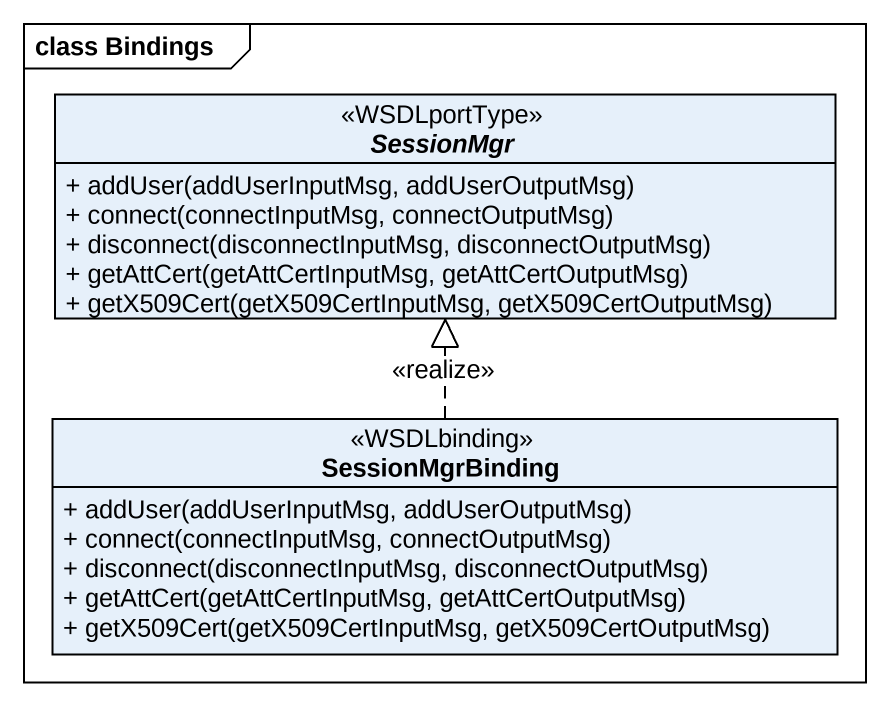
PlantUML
@startuml
mainframe class Bindings
hide circle
hide empty members
skinparam classAttributeIconSize 0
interface SessionMgr <<WSDLportType>> {
  + addUser(addUserInputMsg, addUserOutputMsg)
  + connect(connectInputMsg, connectOutputMsg)
  + disconnect(disconnectInputMsg, disconnectOutputMsg)
  + getAttCert(getAttCertInputMsg, getAttCertOutputMsg)
  + getX509Cert(getX509CertInputMsg, getX509CertOutputMsg)
}
class SessionMgrBinding <<WSDLbinding>> {
  + addUser(addUserInputMsg, addUserOutputMsg)
  + connect(connectInputMsg, connectOutputMsg)
  + disconnect(disconnectInputMsg, disconnectOutputMsg)
  + getAttCert(getAttCertInputMsg, getAttCertOutputMsg)
  + getX509Cert(getX509CertInputMsg, getX509CertOutputMsg)
}
SessionMgrBinding .up.|> SessionMgr : <<realize>>
@enduml
